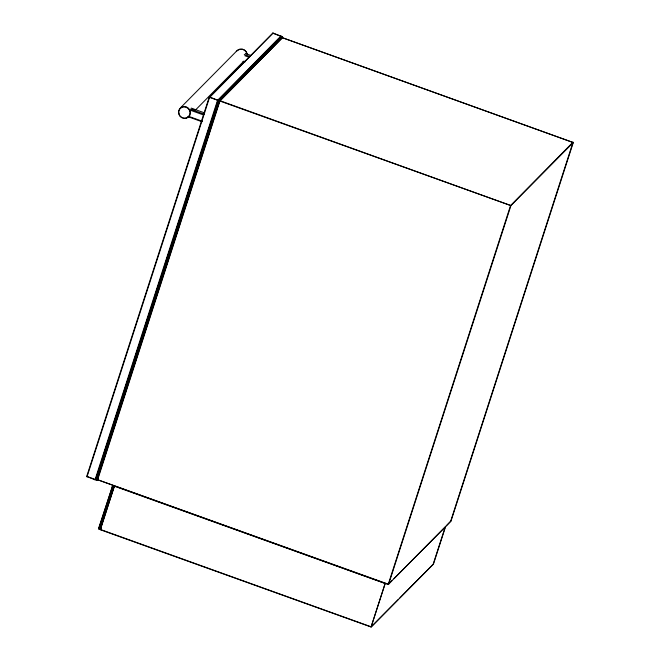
<?xml version="1.0" encoding="UTF-8"?>
<svg xmlns="http://www.w3.org/2000/svg" width="660" height="660" viewBox="0 0 660 660"><rect width="100%" height="100%" fill="white"/><g stroke="black" fill="none" stroke-linecap="round" stroke-linejoin="round"><path stroke-width="0.99" d="M98.34 478.483L96.904 479.935L95.023 479.82L87.079 476.611L209.517 97.531L273.05 33L282.62 36.927L219.318 100.922L96.731 480.018L95.634 479.482L218.047 100.468L281.515 36.391L218.221 100.394L209.162 97.276L273.05 33L272.464 33.281M95.023 479.82L217.511 100.403L281.045 35.871L281.35 36.473M95.716 479.655L218.147 100.543L219.318 100.922L209.748 97.003L209.162 97.276L86.724 476.355L87.029 476.949M97.54 480.067L219.887 101.128L282.397 37.711L573.276 142.56L450.953 521.26L388.195 584.496L97.317 479.638L219.64 100.939L223.987 96.541M98.686 528.965L112.522 486.123L113.776 486.849L99.759 529.353L98.513 528.627L112.522 486.123M99.759 529.353L113.602 486.511M100.303 529.708L114.444 485.933L100.303 529.708L371.101 627L433.463 564.118L445.582 526.614M97.317 479.638L388.608 584.298L510.931 205.598L573.276 142.56L282.397 37.711L232.683 87.747M282.521 36.853L219.169 100.906L96.731 480.018L98.175 478.566M398.508 599.288L371.101 627L385.242 583.217L371.126 626.802L100.13 529.369L101.574 527.909M399.952 597.828L433.133 564.284L445.385 526.465M446.185 525.855L450.706 521.078L573.053 142.139L510.543 205.549L388.195 584.496L391.817 580.825M180.419 107.893L237.311 50.374M195.698 109.799L243.944 61.017M393.995 578.63L444.741 527.323M450.541 521.458L450.706 521.078M95.609 479.548L86.724 476.355M113.776 486.849L112.183 486.28M100.097 529.196L98.513 528.627M385.415 583.564L114.114 486.09M273.892 33.66L280.112 35.896M245.281 53.435L251.014 55.489M244.258 54.466L249.991 56.529M244.81 55.729L249.587 57.445M242.872 61.726L244.777 62.419M191.218 108.091L204.6 112.893M192.101 109.015L194.964 110.047M190.195 109.123L204.526 114.271M190.748 110.377L203.164 114.84M188.81 116.383L202.183 121.192M187.778 116.63L202.1 121.778M236.297 51.529A6.113 5.866 44.7 0 1 247.203 53.93M237.6 50.564A5.775 5.536 44.7 0 1 240.199 49.335M241.675 49.269A5.775 5.536 44.7 0 1 246.939 53.922M220.052 100.741L219.64 100.939L510.931 205.598L220.052 100.741M178.604 113.52A6.113 5.866 44.7 0 0 188.496 117.076A6.113 5.866 44.7 0 0 186.277 106.854A6.113 5.866 44.7 0 0 178.604 113.52M178.86 113.537A5.775 5.536 44.7 0 0 188.199 116.886A5.775 5.536 44.7 0 0 186.103 107.242A5.775 5.536 44.7 0 0 178.86 113.537"/></g></svg>
